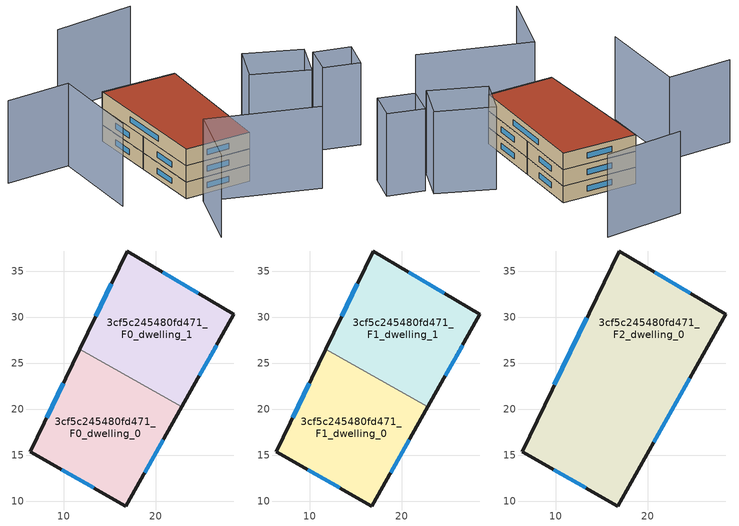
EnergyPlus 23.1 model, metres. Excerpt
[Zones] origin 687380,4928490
3cf5c245480fd471_F0_dwelling_0
 floor ground (EU_floor_Construction): 16.76,9.49 22.84,20.27 11.76,26.53 6.36,15.38 z0
 wall outside (EU_wall_Construction): 22.84,20.27 16.76,9.49 6.36,15.38 11.76,26.53 z0:3
 wall to 3cf5c245480fd471_F0_dwelling_1 (EU_wall_Construction): 11.76,26.53 22.84,20.27 z0:3
 window (EU_Window_Construction): 8.16,19.1 9.96,22.81 / 20.81,16.68 18.79,13.08 / 13.29,11.46 9.82,13.42 z1:2
3cf5c245480fd471_F0_dwelling_1
 floor ground (EU_floor_Construction): 22.84,20.27 28.5,30.28 16.92,37.17 11.76,26.53 z0
 wall outside (EU_wall_Construction): 11.76,26.53 16.92,37.17 28.5,30.28 22.84,20.27 z0:3
 window (EU_Window_Construction): 26.61,26.95 24.73,23.61 / 13.48,30.08 15.2,33.62 / 20.78,34.88 24.64,32.58 z1:2
3cf5c245480fd471_F1_dwelling_0
 floor to 3cf5c245480fd471_F0_dwelling_0 (EU_floor_Construction): 16.76,9.49 22.84,20.27 11.76,26.53 6.36,15.38 z3
 wall outside (EU_wall_Construction): 22.84,20.27 16.76,9.49 6.36,15.38 11.76,26.53 z3:6
 wall to 3cf5c245480fd471_F1_dwelling_1 (EU_wall_Construction): 11.76,26.53 22.84,20.27 z3:6
 window (EU_Window_Construction): 8.16,19.1 9.96,22.81 / 20.81,16.68 18.79,13.08 / 13.29,11.46 9.82,13.42 z4:5
3cf5c245480fd471_F1_dwelling_1
 floor to 3cf5c245480fd471_F0_dwelling_1 (EU_floor_Construction): 22.84,20.27 28.5,30.28 16.92,37.17 11.76,26.53 z3
 wall outside (EU_wall_Construction): 11.76,26.53 16.92,37.17 28.5,30.28 22.84,20.27 z3:6
 window (EU_Window_Construction): 26.61,26.95 24.73,23.61 / 13.48,30.08 15.2,33.62 / 20.78,34.88 24.64,32.58 z4:5
3cf5c245480fd471_F2_dwelling_0
 floor to 3cf5c245480fd471_F1_dwelling_0 (EU_floor_Construction): 16.76,9.49 22.84,20.27 11.76,26.53 6.36,15.38 z6
 floor to 3cf5c245480fd471_F1_dwelling_1 (EU_floor_Construction): 22.84,20.27 28.5,30.28 16.92,37.17 11.76,26.53 z6
 wall outside (EU_wall_Construction): 16.92,37.17 28.5,30.28 16.76,9.49 6.36,15.38 16.92,37.17 z6:9
 window (EU_Window_Construction): 20.78,34.88 24.64,32.58 / 24.58,23.35 20.67,16.42 / 13.29,11.46 9.82,13.42 / 9.88,22.65 13.4,29.91 z7:8
 roof outside (EU_roof_Construction): 28.5,30.28 16.76,9.49 6.36,15.38 16.92,37.17 z9
shading: -2.34,3.78 6.96,12.56 / 6.96,12.56 20.53,-1.81 / -3.3,43.02 6.84,37.65 / 6.84,37.65 -0.94,22.96 / 35.24,42.48 22.2,48.5 / 36.09,8.91 40.74,4.44 / 40.74,4.44 36.82,0.37 / 36.82,0.37 32.18,4.83 / 32.18,4.83 36.09,8.91 / 29.83,18.54 36.3,10.64 / 36.3,10.64 30.57,5.95 / 30.57,5.95 24.1,13.85 / 24.1,13.85 29.83,18.54 z0:15
[Building]
EU S2 Campaign: North Axis=0; Terrain=City; Solar Distribution=FullExterior
[Site:Location]
Bologna: Latitude=44.5; Longitude=11.25; Time Zone=1; Elevation=37
[SizingPeriod:WeatherFileDays]
AnnualSizingPeriod: Begin Month=1; Begin Day of Month=1; End Month=12; End Day of Month=31; Day of Week for Start Day=Monday; Use Weather File Daylight Saving Period=No; Use Weather File Rain and Snow Indicators=No
[MATERIAL]
EU_InternalMass_Material: Roughness=MediumRough; Thickness=0.1; Conductivity=1; Density=1800; Specific Heat=900; Thermal Absorptance=0.9; Solar Absorptance=0.7; Visible Absorptance=0.7
[MATERIAL:NOMASS] Roughness=MediumRough; Thermal Absorptance=0.9; Solar Absorptance=0.7; Visible Absorptance=0.7
Name | Thermal Resistance
EU_wall_NoMass | 0.937881
EU_roof_NoMass | 0.548572
EU_floor_NoMass | 0.71348
[WINDOWMATERIAL:SIMPLEGLAZINGSYSTEM]
EU_Window_SimpleGlazing: UFactor=4.25633; Solar Heat Gain Coefficient=0.85; Visible Transmittance=0.85
[CONSTRUCTION]
EU_wall_Construction: EU_wall_NoMass
EU_roof_Construction: EU_roof_NoMass
EU_floor_Construction: EU_floor_NoMass
EU_InternalMass_Construction: EU_InternalMass_Material
EU_Window_Construction: EU_Window_SimpleGlazing
[ZONE] Type=1; Multiplier=1; Ceiling Height=autocalculate; Floor Area=autocalculate; Part of Total Floor Area=Yes
Name | Volume
3cf5c245480fd471_F0_dwelling_0; 3cf5c245480fd471_F1_dwelling_0 | 457.838
3cf5c245480fd471_F2_dwelling_0 | 915.665
3cf5c245480fd471_F0_dwelling_1 | 457.84
3cf5c245480fd471_F1_dwelling_1 | 457.841
[INTERNALMASS] Construction=EU_InternalMass_Construction
Name | Zone or ZoneList | Surface Area
3cf5c245480fd471_F0_dwelling_0_EU_InternalMass | 3cf5c245480fd471_F0_dwelling_0 | 152.613
3cf5c245480fd471_F0_dwelling_1_EU_InternalMass | 3cf5c245480fd471_F0_dwelling_1 | 152.614
3cf5c245480fd471_F1_dwelling_0_EU_InternalMass | 3cf5c245480fd471_F1_dwelling_0 | 152.613
3cf5c245480fd471_F1_dwelling_1_EU_InternalMass | 3cf5c245480fd471_F1_dwelling_1 | 152.614
3cf5c245480fd471_F2_dwelling_0_EU_InternalMass | 3cf5c245480fd471_F2_dwelling_0 | 305.226
[OTHEREQUIPMENT] Fuel Type=Electricity; Design Level Calculation Method=Watts/Area; Power per Zone Floor Area=1; Fraction Latent=0; Fraction Radiant=0; Fraction Lost=0; Carbon Dioxide Generation Rate=0; EndUse Subcategory=EU_Step8_InternalGains
Name | Zone or ZoneList or Space or SpaceList | Schedule
EU_Step8_InternalGain_3cf5c245480fd471_F0_dwelling_0_f000 | 3cf5c245480fd471_F0_dwelling_0 | EU_Step8_GainSchedule_3cf5c245480fd471_F0_dwelling_0_f000
EU_Step8_InternalGain_3cf5c245480fd471_F0_dwelling_1_f000 | 3cf5c245480fd471_F0_dwelling_1 | EU_Step8_GainSchedule_3cf5c245480fd471_F0_dwelling_1_f000
EU_Step8_InternalGain_3cf5c245480fd471_F1_dwelling_0_f000 | 3cf5c245480fd471_F1_dwelling_0 | EU_Step8_GainSchedule_3cf5c245480fd471_F1_dwelling_0_f000
EU_Step8_InternalGain_3cf5c245480fd471_F1_dwelling_1_f000 | 3cf5c245480fd471_F1_dwelling_1 | EU_Step8_GainSchedule_3cf5c245480fd471_F1_dwelling_1_f000
EU_Step8_InternalGain_3cf5c245480fd471_F2_dwelling_0_f000 | 3cf5c245480fd471_F2_dwelling_0 | EU_Step8_GainSchedule_3cf5c245480fd471_F2_dwelling_0_f000
[ZONEVENTILATION:DESIGNFLOWRATE] Schedule=EU_AlwaysOn; Design Flow Rate Calculation Method=AirChanges/Hour; Air Changes per Hour=0.687892; Ventilation Type=Natural; Fan Pressure Rise=0; Fan Total Efficiency=1; Constant Term Coefficient=1; Temperature Term Coefficient=0; Velocity Term Coefficient=0; Velocity Squared Term Coefficient=0; Minimum Indoor Temperature=-100; Maximum Indoor Temperature=100; Delta Temperature=-100; Minimum Outdoor Temperature=-100; Maximum Outdoor Temperature=100; Maximum Wind Speed=40
Name | Zone or ZoneList or Space or SpaceList
EU_ConstantAir_3cf5c245480fd471_F0_dwelling_0 | 3cf5c245480fd471_F0_dwelling_0
EU_ConstantAir_3cf5c245480fd471_F0_dwelling_1 | 3cf5c245480fd471_F0_dwelling_1
EU_ConstantAir_3cf5c245480fd471_F1_dwelling_0 | 3cf5c245480fd471_F1_dwelling_0
EU_ConstantAir_3cf5c245480fd471_F1_dwelling_1 | 3cf5c245480fd471_F1_dwelling_1
EU_ConstantAir_3cf5c245480fd471_F2_dwelling_0 | 3cf5c245480fd471_F2_dwelling_0
[HVACTEMPLATE:THERMOSTAT] Constant Heating Setpoint=20; Constant Cooling Setpoint=50
EU_HeatOnly_3cf5c245480fd471_F0_dwelling_0; EU_HeatOnly_3cf5c245480fd471_F0_dwelling_1; EU_HeatOnly_3cf5c245480fd471_F1_dwelling_0; EU_HeatOnly_3cf5c245480fd471_F1_dwelling_1; EU_HeatOnly_3cf5c245480fd471_F2_dwelling_0
[HVACTEMPLATE:ZONE:IDEALLOADSAIRSYSTEM] System Availability Schedule=EU_AlwaysOn; Maximum Heating Supply Air Temperature=50; Minimum Cooling Supply Air Temperature=13; Maximum Heating Supply Air Humidity Ratio=0.0156; Minimum Cooling Supply Air Humidity Ratio=0.0077; Heating Limit=NoLimit; Cooling Limit=NoLimit; Heating Availability Schedule=EU_AlwaysOn; Cooling Availability Schedule=EU_CoolingOff; Dehumidification Control Type=ConstantSensibleHeatRatio; Cooling Sensible Heat Ratio=0.7; Dehumidification Setpoint=60; Humidification Control Type=None; Humidification Setpoint=30; Outdoor Air Method=None; Outdoor Air Flow Rate per Person=0.00944; Outdoor Air Flow Rate per Zone Floor Area=0; Outdoor Air Flow Rate per Zone=0; Demand Controlled Ventilation Type=None; Outdoor Air Economizer Type=NoEconomizer; Heat Recovery Type=None; Sensible Heat Recovery Effectiveness=0.7; Latent Heat Recovery Effectiveness=0.65
Name | Template Thermostat
3cf5c245480fd471_F0_dwelling_0 | EU_HeatOnly_3cf5c245480fd471_F0_dwelling_0
3cf5c245480fd471_F0_dwelling_1 | EU_HeatOnly_3cf5c245480fd471_F0_dwelling_1
3cf5c245480fd471_F1_dwelling_0 | EU_HeatOnly_3cf5c245480fd471_F1_dwelling_0
3cf5c245480fd471_F1_dwelling_1 | EU_HeatOnly_3cf5c245480fd471_F1_dwelling_1
3cf5c245480fd471_F2_dwelling_0 | EU_HeatOnly_3cf5c245480fd471_F2_dwelling_0
[SIZING:ZONE] Zone Cooling Design Supply Air Temperature Input Method=SupplyAirTemperature; Zone Cooling Design Supply Air Temperature=13; Zone Heating Design Supply Air Temperature Input Method=SupplyAirTemperature; Zone Heating Design Supply Air Temperature=50; Zone Cooling Design Supply Air Humidity Ratio=0.008; Zone Heating Design Supply Air Humidity Ratio=0.008; Cooling Design Air Flow Method=DesignDay; Cooling Design Air Flow Rate=0; Cooling Minimum Air Flow per Zone Floor Area=0.000762; Cooling Minimum Air Flow=0; Cooling Minimum Air Flow Fraction=0.2; Heating Design Air Flow Method=DesignDay; Heating Design Air Flow Rate=0; Heating Maximum Air Flow per Zone Floor Area=0.002032; Heating Maximum Air Flow=0.141576; Heating Maximum Air Flow Fraction=0.3; Account for Dedicated Outdoor Air System=No; Dedicated Outdoor Air System Control Strategy=NeutralSupplyAir; Dedicated Outdoor Air Low Setpoint Temperature for Design=autosize; Dedicated Outdoor Air High Setpoint Temperature for Design=autosize; Zone Load Sizing Method=Sensible Load Only No Latent Load; Zone Latent Cooling Design Supply Air Humidity Ratio Input Method=HumidityRatioDifference; Zone Cooling Design Supply Air Humidity Ratio Difference=0.005; Zone Latent Heating Design Supply Air Humidity Ratio Input Method=HumidityRatioDifference; Zone Humidification Design Supply Air Humidity Ratio Difference=0.005
3cf5c245480fd471_F0_dwelling_0; 3cf5c245480fd471_F0_dwelling_1; 3cf5c245480fd471_F1_dwelling_0; 3cf5c245480fd471_F1_dwelling_1; 3cf5c245480fd471_F2_dwelling_0
[SCHEDULE:CONSTANT]
Name | Hourly Value
EU_AlwaysOn | 1
EU_CoolingOff | 0
[SCHEDULE:FILE] Column Number=1; Rows to Skip at Top=0; Number of Hours of Data=8760; Column Separator=Comma; Interpolate to Timestep=No; Minutes per Item=60; Adjust Schedule for Daylight Savings=Yes
Name | File
EU_Step8_GainSchedule_3cf5c245480fd471_F0_dwelling_0_f000 | ../../schedules/3cf5c245480fd471/3cf5c245480fd471_F0_dwelling_0_f000_gain.csv
EU_Step8_GainSchedule_3cf5c245480fd471_F0_dwelling_1_f000 | ../../schedules/3cf5c245480fd471/3cf5c245480fd471_F0_dwelling_1_f000_gain.csv
EU_Step8_GainSchedule_3cf5c245480fd471_F1_dwelling_0_f000 | ../../schedules/3cf5c245480fd471/3cf5c245480fd471_F1_dwelling_0_f000_gain.csv
EU_Step8_GainSchedule_3cf5c245480fd471_F1_dwelling_1_f000 | ../../schedules/3cf5c245480fd471/3cf5c245480fd471_F1_dwelling_1_f000_gain.csv
EU_Step8_GainSchedule_3cf5c245480fd471_F2_dwelling_0_f000 | ../../schedules/3cf5c245480fd471/3cf5c245480fd471_F2_dwelling_0_f000_gain.csv
